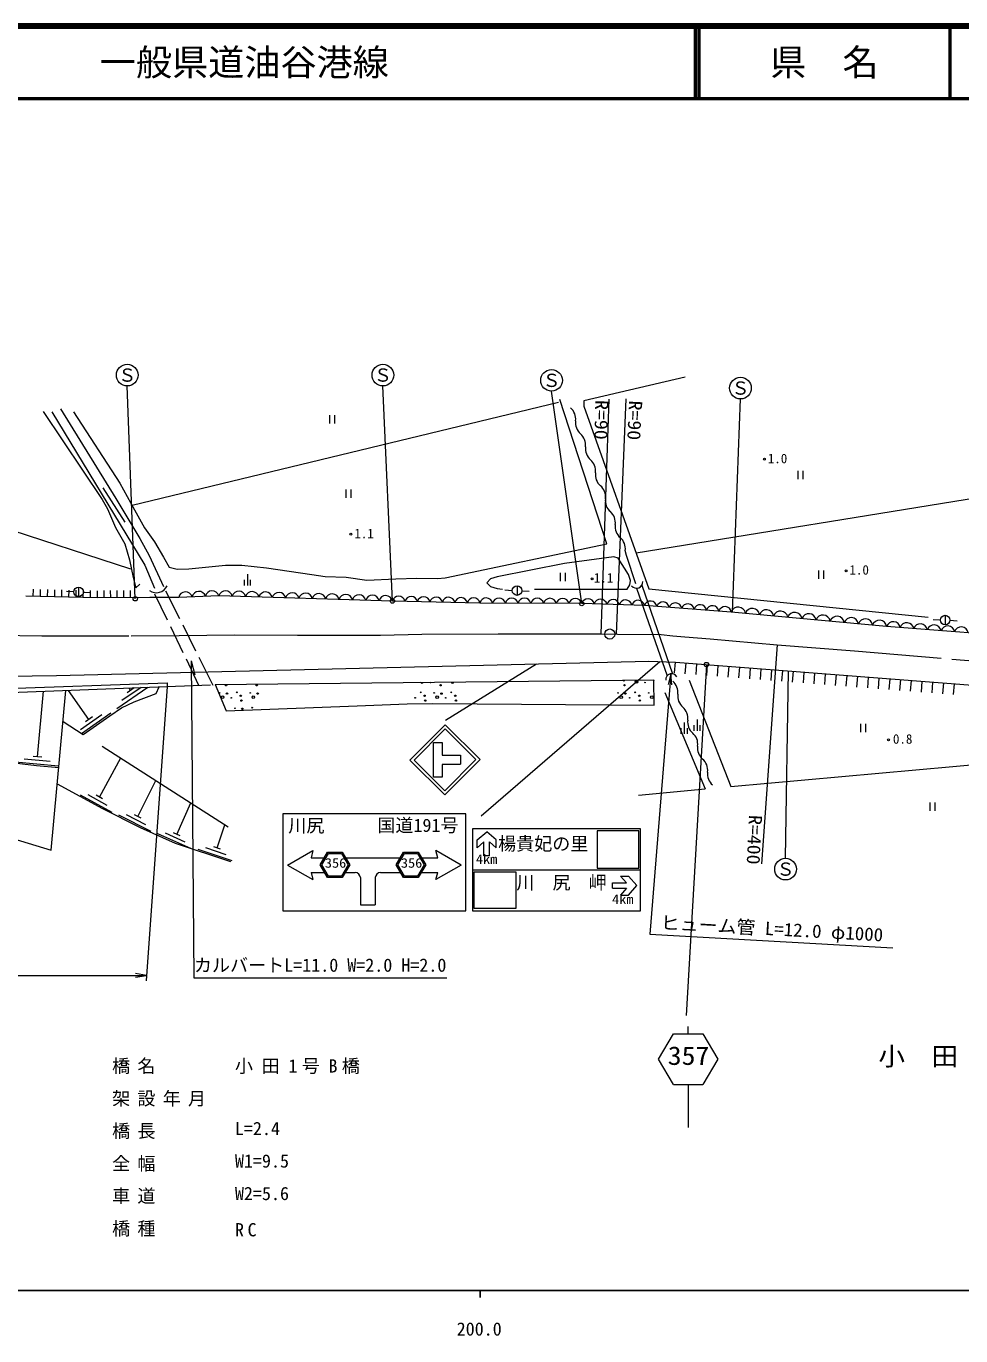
# Model space of a CAD drawing. Units: millimetres, scale not verified. Extents: x 40000 to 680000, y 20000 to 380000.
# Drawn here: x 205144 to 334504, y 198715 to 380000 of the extents above; entities that cross this region are included whole.
import ezdxf
from ezdxf.enums import TextEntityAlignment as Align

# ---------------------------------------------------------------- set-up
doc = ezdxf.new("R2010")
doc.units = ezdxf.units.MM
doc.header["$LTSCALE"] = 1000
doc.linetypes.add('CHAIN', pattern=[18.5, 12, -1.5, 3.5, -1.5])
for name, color, linetype, lineweight in [('M-BGD', 7, 'Continuous', 13), ('M-BMK', 2, 'CHAIN', 13), ('M-STR-HTXT', 7, 'Continuous', 13), ('M-TTL', 2, 'Continuous', 140), ('M-TTL-BAND', 7, 'Continuous', 25), ('M-TTL-LINE', 7, 'Continuous', 50), ('M-TTL-TXT', 7, 'Continuous', 13), ('M-WORK', 1, 'Continuous', 13)]:
    doc.layers.add(name, color=color, linetype=linetype, lineweight=lineweight)
doc.styles.add('ＭＳ ゴシック', font='')
doc.styles.get('ＭＳ ゴシック').set_extended_font_data('MS Gothic')

# ---------------------------------------------------------------- blocks, each defined once
blk = doc.blocks.new('open_arrow')
at = {"color": 0, "linetype": 'Continuous', "lineweight": -2}
blk.add_lwpolyline([(7.5, 1.25), (0, 0), (7.5, -1.25)], dxfattribs=at)

msp = doc.modelspace()

# ---------------------------------------------------------------- linework, layer by layer
at = {"layer": 'M-BGD'}
for p, q in [((222915, 301445), (224661, 297823)), ((224429, 301854), (226355, 298009)), ((225095, 296922), (226833, 293319)), ((226803, 297115), (228594, 293539)), ((227267, 292418), (229014, 288796)), ((229042, 292645), (230968, 288800))]:
    msp.add_line(p, q, dxfattribs=at)
msp.add_circle((285914, 295856), 700, dxfattribs=at)
at = {"layer": 'M-BMK'}
for p, q in [((197710, 295739), (207328, 295632)), ((207328, 295632), (219657, 295616)), ((219657, 295616), (226336, 295657)), ((226336, 295657), (233985, 295763)), ((233985, 295763), (242691, 295725)), ((242691, 295725), (254173, 295725)), ((254173, 295725), (259901, 295820)), ((259901, 295820), (270460, 295894)), ((270460, 295894), (273323, 295894)), ((273323, 295894), (279768, 295906)), ((279768, 295906), (284679, 295878)), ((284679, 295878), (286970, 295836)), ((286970, 295836), (293019, 295793)), ((293019, 295793), (294655, 295632)), ((294655, 295632), (296304, 295471)), ((296304, 295471), (299836, 295173)), ((299836, 295173), (309092, 294379)), ((309092, 294379), (319811, 293540)), ((319811, 293540), (341572, 291699))]:
    msp.add_line(p, q, dxfattribs=at)
at = {"layer": 'M-STR-HTXT'}
for p, q in [((285795, 328359), (284679, 295878)), ((288138, 328433), (286807, 295839)), ((309092, 294379), (306903, 264053)), ((227956, 292147), (228491, 290220)), ((224674, 288582), (221727, 247859)), ((170221, 248607), (221781, 248607))]:
    msp.add_line(p, q, dxfattribs=at)
for points in [[(227956, 292147), (228355, 248262), (263355, 248262)], [(294356, 290348), (291446, 254301), (325093, 252417)], [(220281, 248357), (221781, 248607), (220281, 248857)]]:
    msp.add_lwpolyline(points, dxfattribs=at)
at = {"layer": 'M-TTL'}
msp.add_line((680000, 380000), (40000, 380000), dxfattribs=at)
at = {"layer": 'M-TTL-BAND'}
for p, q in [((40000, 205000), (579000, 205000)), ((268000, 205000), (268000, 204000))]:
    msp.add_line(p, q, dxfattribs=at)
at = {"layer": 'M-TTL-LINE'}
for p, q in [((297750, 380000), (297750, 370000)), ((298250, 380000), (298250, 370000)), ((333000, 380000), (333000, 370000)), ((40000, 370000), (680000, 370000))]:
    msp.add_line(p, q, dxfattribs=at)
at = {"layer": 'M-WORK'}
for p, q in [((220247, 300733), (219134, 330203)), ((255834, 300420), (254515, 330205)), ((296372, 331428), (282319, 328130)), ((282035, 300073), (277858, 329477)), ((285489, 308337), (279027, 328334)), ((282319, 328130), (282308, 327416)), ((302885, 298890), (304010, 328407)), ((207512, 326677), (215662, 314492)), ((208709, 326606), (221574, 305372)), ((209902, 327032), (217557, 314632)), ((211684, 326630), (218107, 316727)), ((219791, 313695), (278836, 327948)), ((282308, 327416), (291340, 302124)), ((247129, 326163), (247129, 325007)), ((247816, 326163), (247816, 325007)), ((311962, 318452), (311962, 317296)), ((312649, 318452), (312649, 317296)), ((218839, 311346), (215797, 316090)), ((218107, 316727), (220147, 313054)), ((249400, 315879), (249400, 314723)), ((250087, 315879), (250087, 314723)), ((289558, 307113), (343296, 315829)), ((215662, 314492), (216391, 313173)), ((217557, 314632), (220885, 309093)), ((216391, 313173), (217519, 310623)), ((220147, 313054), (221541, 310572)), ((198796, 311641), (219600, 304899)), ((217519, 310623), (218820, 308367)), ((221541, 310572), (222902, 308599)), ((218820, 308367), (219462, 306146)), ((220885, 309093), (222172, 306713)), ((222902, 308599), (224126, 306491)), ((263138, 303626), (285489, 308337)), ((222172, 306713), (224140, 302437)), ((224126, 306491), (224942, 305131)), ((286496, 306537), (279667, 305645)), ((287078, 306364), (286496, 306537)), ((288254, 306753), (288060, 307407)), ((289542, 302794), (288254, 306753)), ((219462, 306146), (219965, 303683)), ((221574, 305372), (222925, 302199)), ((224942, 305131), (226039, 304861)), ((226039, 304861), (227650, 304873)), ((227650, 304873), (232739, 305379)), ((232739, 305379), (234995, 305396)), ((234995, 305396), (238413, 305032)), ((238413, 305032), (244659, 304077)), ((279667, 305645), (270310, 303773)), ((288516, 304096), (287078, 306364)), ((314790, 304648), (314790, 303492)), ((315478, 304648), (315478, 303492)), ((219965, 303683), (220330, 302260)), ((220330, 302260), (220868, 302746)), ((235339, 302588), (235339, 303366)), ((235771, 304161), (235771, 302598)), ((236205, 302588), (236205, 303366)), ((244659, 304077), (246516, 303800)), ((246516, 303800), (249413, 303713)), ((249413, 303713), (252276, 303331)), ((252276, 303331), (256319, 303505)), ((256319, 303505), (259199, 303574)), ((259199, 303574), (262079, 303557)), ((262079, 303557), (263138, 303626)), ((269430, 303513), (268901, 302960)), ((268901, 302960), (269429, 302459)), ((270310, 303773), (269430, 303513)), ((279063, 304331), (279063, 303175)), ((279751, 304331), (279751, 303175)), ((288776, 303290), (288516, 304096)), ((288702, 302670), (288776, 303290)), ((214964, 300856), (205091, 301081)), ((206101, 302059), (206079, 301059)), ((207089, 302036), (207066, 301036)), ((208076, 302013), (208053, 301014)), ((209063, 301991), (209040, 300991)), ((210051, 301968), (210028, 300969)), ((210720, 301783), (211740, 301728)), ((211038, 301946), (211015, 300946)), ((212025, 301923), (212002, 300923)), ((212399, 302353), (212399, 301033)), ((213012, 301901), (212989, 300901)), ((213058, 301658), (214077, 301604)), ((214000, 301878), (213977, 300878)), ((214957, 301856), (214964, 300856)), ((214987, 301856), (214964, 300856)), ((215871, 301862), (215878, 300862)), ((216786, 301869), (216793, 300869)), ((217700, 301875), (217707, 300876)), ((218614, 301882), (218622, 300882)), ((219529, 301889), (219536, 300889)), ((231806, 301133), (226257, 300921)), ((255834, 300420), (231806, 301133)), ((269429, 302459), (270323, 302141)), ((270323, 302141), (271084, 302079)), ((271406, 301960), (272426, 301906)), ((273085, 302531), (273085, 301211)), ((273744, 301835), (274764, 301781)), ((275519, 302070), (288332, 302088)), ((288332, 302088), (288702, 302670)), ((289609, 302209), (293853, 290061)), ((290353, 302610), (294588, 290351)), ((291340, 302124), (329993, 298172)), ((222279, 300908), (214964, 300856)), ((226257, 300921), (222279, 300908)), ((267946, 300153), (255834, 300420)), ((282035, 300073), (267946, 300153)), ((290716, 299803), (282035, 300073)), ((302738, 298903), (290716, 299803)), ((324234, 296886), (302738, 298903)), ((330664, 297882), (331683, 297828)), ((332342, 298453), (332342, 297133)), ((333001, 297758), (334021, 297704)), ((354337, 294555), (324234, 296886)), ((209319, 290139), (291323, 292082)), ((268137, 270695), (292837, 292037)), ((291323, 292082), (295003, 291972)), ((294886, 290477), (295003, 291972)), ((295003, 291972), (357382, 287116)), ((202626, 290040), (209319, 290139)), ((263171, 283939), (275759, 291714)), ((296371, 290361), (296488, 291857)), ((299287, 291639), (296496, 243057)), ((297857, 290246), (297973, 291741)), ((299342, 290130), (299458, 291626)), ((300827, 290014), (300943, 291510)), ((302312, 289899), (302429, 291394)), ((303798, 289783), (303914, 291279)), ((305283, 289668), (305399, 291163)), ((306768, 289552), (306884, 291047)), ((308253, 289436), (308370, 290932)), ((309738, 289321), (309855, 290816)), ((310242, 264816), (310640, 290755)), ((311224, 289205), (311340, 290701)), ((312709, 289089), (312825, 290585)), ((314194, 288974), (314311, 290469)), ((315679, 288858), (315796, 290354)), ((317165, 288743), (317281, 290238)), ((318650, 288627), (318766, 290122)), ((200727, 288251), (224654, 289102)), ((202932, 287756), (230673, 288810)), ((217676, 285550), (222002, 288481)), ((221057, 288445), (218389, 286637)), ((220095, 288397), (219102, 287724)), ((219598, 288061), (219381, 288381)), ((223140, 287612), (223527, 288539)), ((224654, 289102), (224674, 288582)), ((231293, 288881), (292030, 289526)), ((231293, 288881), (232830, 285225)), ((292059, 286007), (292030, 289526)), ((296884, 289464), (302665, 274739)), ((320135, 288511), (320252, 290007)), ((321620, 288396), (321737, 289891)), ((323106, 288280), (323222, 289776)), ((324591, 288164), (324707, 289660)), ((326076, 288049), (326192, 289544)), ((327561, 287933), (327678, 289429)), ((329047, 287818), (329163, 289313)), ((330532, 287702), (330648, 289197)), ((332017, 287586), (332133, 289082)), ((333502, 287471), (333619, 288966)), ((206718, 278871), (207555, 287932)), ((208594, 265936), (210637, 288049)), ((213833, 284050), (211000, 288063)), ((218316, 285651), (220086, 286484)), ((220086, 286484), (223140, 287612)), ((293551, 287764), (299129, 274433)), ((215592, 284680), (212651, 282603)), ((212822, 282111), (216861, 284964)), ((216703, 284558), (218316, 285651)), ((232830, 285225), (250964, 285921)), ((250964, 285921), (257873, 286205)), ((257873, 286205), (261412, 286257)), ((261412, 286257), (292059, 286007)), ((210239, 283737), (213041, 281973)), ((213041, 281973), (216703, 284558)), ((214324, 284396), (213343, 283704)), ((295800, 282037), (295800, 282815)), ((296232, 283610), (296232, 282047)), ((296666, 282037), (296666, 282815)), ((297580, 282449), (297580, 283227)), ((298012, 284022), (298012, 282459)), ((298446, 282449), (298446, 283227)), ((320640, 283413), (320640, 282257)), ((321327, 283413), (321327, 282257)), ((215658, 280358), (233093, 269187)), ((302665, 274739), (360711, 280006)), ((202711, 278100), (206584, 277678)), ((203639, 278151), (209613, 277599)), ((208465, 278207), (204880, 278538)), ((207316, 278815), (206121, 278926)), ((206584, 277678), (209653, 277394)), ((215283, 273298), (218238, 278704)), ((220589, 270586), (223106, 275586)), ((178076, 275172), (208594, 265936)), ((209443, 275123), (215700, 271703)), ((289879, 273548), (299129, 274433)), ((212610, 273620), (216998, 271222)), ((216360, 272140), (213727, 273579)), ((215722, 273058), (214845, 273538)), ((226000, 268132), (227935, 272491)), ((330232, 272525), (330232, 271369)), ((330919, 272525), (330919, 271369)), ((215700, 271703), (220940, 269066)), ((217906, 270816), (222373, 268568)), ((221704, 269465), (219024, 270813)), ((221036, 270361), (220142, 270810)), ((220940, 269066), (225746, 266932)), ((226457, 267929), (225543, 268335)), ((231574, 266245), (232654, 269468)), ((267571, 267362), (268881, 268494)), ((270191, 267362), (268881, 268494)), ((223309, 268233), (227879, 266203)), ((227168, 267066), (224426, 268284)), ((225746, 266932), (233400, 264369)), ((267571, 266255), (267571, 267362)), ((268506, 267073), (267571, 266255)), ((268506, 265140), (268506, 267073)), ((269256, 265140), (269256, 267073)), ((269256, 267073), (270191, 266255)), ((270191, 266255), (270191, 267362)), ((228886, 266091), (233627, 264503)), ((232838, 265295), (229993, 266248)), ((232048, 266087), (231100, 266404)), ((241316, 263878), (244818, 265897)), ((244818, 265897), (244570, 264884)), ((244570, 264884), (246389, 264884)), ((249354, 264884), (256912, 264884)), ((259877, 264884), (262111, 264884)), ((265365, 263878), (261863, 265897)), ((262111, 264884), (261863, 265897)), ((269256, 265140), (268506, 265140)), ((241316, 263878), (244818, 261858)), ((244570, 262871), (246437, 262871)), ((244570, 262871), (244818, 261858)), ((249305, 262871), (250671, 262871)), ((254180, 262871), (256960, 262871)), ((259829, 262871), (262111, 262871)), ((265365, 263878), (261863, 261858)), ((261863, 261858), (262111, 262871)), ((266900, 263211), (290193, 263211)), ((251407, 262140), (251407, 258370)), ((253443, 262140), (253443, 258370)), ((286290, 260659), (286290, 261409)), ((286290, 261409), (288223, 261409)), ((288223, 261409), (287405, 262344)), ((287405, 262344), (288512, 262344)), ((288512, 262344), (289644, 261034)), ((286290, 260659), (288223, 260659)), ((288223, 260659), (287405, 259724)), ((287405, 259724), (288512, 259724)), ((288512, 259724), (289644, 261034)), ((251407, 258370), (253443, 258370)), ((296759, 240524), (296759, 241543)), ((292652, 237004), (294732, 240524)), ((294732, 240524), (298785, 240524)), ((298785, 240524), (300866, 237004)), ((294732, 233485), (292652, 237004)), ((300866, 237004), (298785, 233485)), ((294732, 233485), (298785, 233485)), ((296759, 233485), (296759, 227551))]:
    msp.add_line(p, q, dxfattribs=at)
for points in [[(263103, 273592), (258258, 278388), (263115, 283297), (267961, 278501)], [(263101, 274158), (258823, 278391), (263118, 282731), (267396, 278498)], [(240651, 270989), (240651, 257533), (265984, 257533), (265984, 270989)], [(266900, 268888), (266900, 257533), (290193, 257533), (290193, 268888)], [(289926, 268617), (284172, 268617), (284172, 263449), (289926, 263449)], [(248884, 262159), (246858, 262159), (245818, 263919), (246858, 265678), (248884, 265678), (249925, 263919)], [(248770, 262359), (246972, 262359), (246050, 263919), (246972, 265478), (248770, 265478), (249692, 263919)], [(259408, 262159), (257382, 262159), (256341, 263919), (257382, 265678), (259408, 265678), (260448, 263919)], [(259294, 262359), (257496, 262359), (256574, 263919), (257496, 265478), (259294, 265478), (260216, 263919)], [(267164, 262961), (272912, 262961), (272912, 257865), (267164, 257865)]]:
    msp.add_lwpolyline(points, close=True, dxfattribs=at)
msp.add_lwpolyline([(265242, 277821), (262719, 277821), (262719, 276029), (261507, 276029), (261507, 280867), (262719, 280867), (262719, 279083), (265242, 279083), (265242, 277827)], dxfattribs=at)
for centre, radius in [((219134, 331703), 1500), ((254515, 331705), 1500), ((277858, 330977), 1500), ((304010, 329907), 1500), ((307315, 320072), 130), ((250085, 309689), 130), ((318615, 304605), 130), ((283460, 303509), 130), ((212399, 301693), 660), ((220247, 300733), 300), ((273085, 301871), 660), ((255834, 300420), 300), ((282035, 300073), 300), ((332342, 297793), 660), ((299287, 291639), 300), ((232804, 288765), 90), ((237047, 288765), 90), ((261102, 289147), 36), ((262503, 288765), 90), ((287958, 288765), 90), ((289613, 289232), 180), ((290801, 289147), 36), ((231913, 287705), 48), ((232337, 287111), 180), ((232931, 287620), 108), ((233525, 287026), 36), ((234289, 287790), 60), ((234841, 287323), 90), ((234925, 286644), 90), ((236156, 287705), 48), ((236580, 287111), 180), ((237174, 287620), 108), ((258981, 287026), 36), ((259745, 287790), 60), ((260296, 287323), 90), ((260381, 286644), 90), ((261612, 287705), 48), ((262036, 287111), 180), ((262630, 287620), 108), ((263224, 287026), 36), ((263987, 287790), 60), ((264539, 287323), 90), ((264624, 286644), 90), ((287067, 287705), 48), ((287492, 287111), 180), ((288086, 287620), 108), ((288680, 287026), 36), ((289443, 287790), 60), ((289995, 287323), 90), ((290080, 286644), 90), ((291310, 287705), 48), ((291734, 287111), 180), ((234034, 285583), 48), ((235053, 285499), 108), ((236410, 285668), 60), ((324498, 281200), 130), ((310242, 263316), 1500)]:
    msp.add_circle(centre, radius, dxfattribs=at)
for centre, radius, start, end in [((279158, 325630), 2044, 352.86, 49.00497), ((283215, 325122), 2044, 172.86, 229.00497), ((280533, 322037), 2044, 352.86, 49.00497), ((284590, 321528), 2044, 172.86, 229.00497), ((281908, 318443), 2044, 352.86, 49.00497), ((285964, 317934), 2044, 172.86, 229.00497), ((283282, 314849), 2044, 352.86, 49.00497), ((287339, 314341), 2044, 172.86, 229.00497), ((284657, 311255), 2044, 352.86, 49.00497), ((288714, 310747), 2044, 172.86, 229.00497), ((286032, 307661), 2044, 352.86, 49.00497), ((289609, 303100), 891, 220.47563, 3.0475), ((223183, 303176), 1600, 233.26657, 336.99617), ((227190, 300748), 949, 14.87535, 169.51459), ((229040, 300819), 949, 14.87535, 169.51459), ((230889, 300890), 949, 14.87535, 169.51459), ((232724, 300898), 948, 10.98038, 165.61962), ((234572, 300843), 948, 10.98038, 165.61962), ((236421, 300788), 948, 10.98038, 165.61962), ((238269, 300733), 948, 10.98038, 165.61962), ((240117, 300679), 948, 10.98038, 165.61962), ((241966, 300624), 948, 10.98038, 165.61962), ((243814, 300569), 948, 10.98038, 165.61962), ((245662, 300514), 948, 10.98038, 165.61962), ((247511, 300459), 948, 10.98038, 165.61962), ((249359, 300404), 948, 10.98038, 165.61962), ((251207, 300349), 948, 10.98038, 165.61962), ((253056, 300295), 948, 10.98038, 165.61962), ((254904, 300240), 948, 10.98038, 165.61962), ((256695, 300207), 887, 11.41517, 166.05441), ((258425, 300168), 887, 11.41517, 166.05441), ((260155, 300130), 887, 11.41517, 166.05441), ((261886, 300092), 887, 11.41517, 166.05441), ((263616, 300054), 887, 11.41517, 166.05441), ((265346, 300015), 887, 11.41517, 166.05441), ((267076, 299977), 887, 11.41517, 166.05441), ((268825, 299950), 903, 12.35733, 166.99656), ((270586, 299940), 903, 12.35733, 166.99656), ((272348, 299930), 903, 12.35733, 166.99656), ((274109, 299920), 903, 12.35733, 166.99656), ((275870, 299910), 903, 12.35733, 166.99656), ((277631, 299900), 903, 12.35733, 166.99656), ((279392, 299890), 903, 12.35733, 166.99656), ((281154, 299880), 903, 12.35733, 166.99656), ((282897, 299851), 890, 10.89891, 165.53814), ((284633, 299797), 890, 10.89891, 165.53814), ((286370, 299743), 890, 10.89891, 165.53814), ((288106, 299689), 890, 10.89891, 165.53814), ((289842, 299635), 890, 10.89891, 165.53814), ((291560, 299546), 883, 8.39906, 163.03829), ((293278, 299417), 883, 8.39906, 163.03829), ((294995, 299289), 883, 8.39906, 163.03829), ((296712, 299160), 883, 8.39906, 163.03829), ((298430, 299032), 883, 8.39906, 163.03829), ((300147, 298903), 883, 8.39906, 163.03829), ((301865, 298774), 883, 8.39906, 163.03829), ((303695, 298592), 1006, 7.32038, 161.95961), ((305649, 298408), 1006, 7.32038, 161.95961), ((307603, 298225), 1006, 7.32038, 161.95961), ((309557, 298042), 1006, 7.32038, 161.95961), ((311511, 297858), 1006, 7.32038, 161.95961), ((313466, 297675), 1006, 7.32038, 161.95961), ((315420, 297492), 1006, 7.32038, 161.95961), ((317374, 297308), 1006, 7.32038, 161.95961), ((319328, 297125), 1006, 7.32038, 161.95961), ((321283, 296942), 1006, 7.32038, 161.95961), ((323237, 296758), 1006, 7.32038, 161.95961), ((325159, 296602), 967, 8.25081, 162.89004), ((327040, 296456), 967, 8.25081, 162.89004), ((328922, 296310), 967, 8.25081, 162.89004), ((330803, 296165), 967, 8.25081, 162.89004), ((332684, 296019), 967, 8.25081, 162.89004), ((334566, 295873), 967, 8.25081, 162.89004), ((294483, 289540), 818, 28.16014, 183.36415), ((259915, 289232), 180, 195.78672, 345.43023), ((264157, 289232), 180, 181.26819, 359.94876), ((287874, 289444), 90, 155.86626, 25.35069), ((292116, 289444), 90, 162.82931, 198.11615), ((293304, 287795), 2044, 352.86, 49.00497), ((297361, 287287), 2044, 172.86, 229.00497), ((294679, 284201), 2044, 352.86, 49.00497), ((298736, 283693), 2044, 172.86, 229.00497), ((296054, 280607), 2044, 352.86, 49.00497), ((300110, 280099), 2044, 172.86, 229.00497), ((297428, 277013), 2044, 352.86, 49.00497), ((301485, 276505), 2044, 172.86, 229.00497), ((250565, 262028), 849, 7.5453, 82.8794), ((254285, 262028), 849, 97.1206, 172.4547)]:
    msp.add_arc(centre, radius, start, end, dxfattribs=at)

# ---------------------------------------------------------------- block references
at = {"layer": 'M-STR-HTXT', "xscale": 200, "yscale": 200, "rotation": 265.4}
msp.add_blockref('open_arrow', (294356, 290348), dxfattribs=at)

# ---------------------------------------------------------------- texts
at = {"layer": 'M-STR-HTXT', "style": 'ＭＳ ゴシック', "width": 1.1}
for s, rotation, p in [('R=90', 268.828, (283357, 328277)), ('R=90', 267.366, (288044, 328244)), ('R=400', 267.366, (304634, 270871))]:
    msp.add_text(s, height=1833, rotation=rotation, dxfattribs=at).set_placement(p, align=Align.BOTTOM_LEFT)
at = {"layer": 'M-STR-HTXT', "style": 'ＭＳ ゴシック', "width": 1.05}
msp.add_text('ヒューム管 L=12.0 φ1000', height=1833, rotation=356.796, dxfattribs=at).set_placement((308284, 253609), align=Align.BOTTOM_CENTER)
at = {"layer": 'M-STR-HTXT', "style": 'ＭＳ ゴシック'}
for s, p in [('カルバートL=11.0 W=2.0 H=2.0', (228355, 248562)), ('L=2.4', (234036, 225951)), ('W1=9.5', (234036, 221451)), ('W2=5.6', (234036, 216951))]:
    msp.add_text(s, height=1833, dxfattribs=at).set_placement(p, align=Align.BOTTOM_LEFT)
at = {"layer": 'M-STR-HTXT', "char_height": 1833, "attachment_point": 7, "style": 'ＭＳ ゴシック'}
for s, insert in [('\\T1.4;橋名', (217036, 234951)), ('\\T1.48;小田1号B橋', (234036, 234951)), ('\\T1.4;架設年月', (217036, 230451)), ('\\T1.4;橋長', (217036, 225951)), ('\\T1.4;全幅', (217036, 221451)), ('\\T1.4;車道', (217036, 216951)), ('\\T1.4;橋種', (217036, 212451)), ('\\T1.4;RC', (234036, 212451))]:
    msp.add_mtext(s, dxfattribs=dict(at, insert=insert))
at = {"layer": 'M-TTL-BAND', "style": 'ＭＳ ゴシック'}
msp.add_text('200.0', height=1833, dxfattribs=at).set_placement((267844, 198195), align=Align.BOTTOM_CENTER)
at = {"layer": 'M-TTL-TXT', "style": 'ＭＳ ゴシック'}
msp.add_text('路 線 名      一般県道油谷港線', height=3666, dxfattribs=at).set_placement((180380, 375000), align=Align.MIDDLE_LEFT)
msp.add_text('県\u3000名', height=3666, dxfattribs=at).set_placement((315625, 375000), align=Align.MIDDLE_CENTER)
at = {"layer": 'M-WORK', "style": 'ＭＳ ゴシック'}
for p in [(219134, 331704), (254515, 331707), (277858, 330978), (304010, 329909), (310242, 263318)]:
    msp.add_text('Ｓ', height=1833, dxfattribs=at).set_placement(p, align=Align.MIDDLE_CENTER)
for s, height, p in [('1.0', 1320, (307791, 319104)), ('1.1', 1320, (250562, 308721)), ('1.0', 1320, (319092, 303683)), ('1.1', 1320, (283713, 302587)), ('0.8', 1320, (325108, 280278)), ('川尻', 1833, (241422, 267880)), ('国道191号', 1833, (253743, 267920)), ('楊貴妃の里', 1833, (270457, 265371)), ('川\u3000尻\u3000岬', 1833, (272991, 259996))]:
    msp.add_text(s, height=height, dxfattribs=at).set_placement(p, align=Align.BOTTOM_LEFT)
at = {"layer": 'M-WORK', "style": 'ＭＳ ゴシック', "width": 1.1}
for s, height, p in [('356', 1320, (246484, 264831)), ('356', 1320, (257008, 264831)), ('357', 2566, (293943, 238781))]:
    msp.add_text(s, height=height, dxfattribs=at).set_placement(p, align=Align.TOP_LEFT)
at = {"layer": 'M-WORK', "style": 'ＭＳ ゴシック'}
for s, height, width, p in [('4km', 1320, 1.1, (267389, 263640)), ('4km', 1320, 1.1, (286229, 258090)), ('小\u3000田', 2566, 1.05, (323098, 235362))]:
    msp.add_text(s, height=height, dxfattribs=dict(at, width=width)).set_placement(p, align=Align.BOTTOM_LEFT)

doc.saveas('drawing.dxf')
